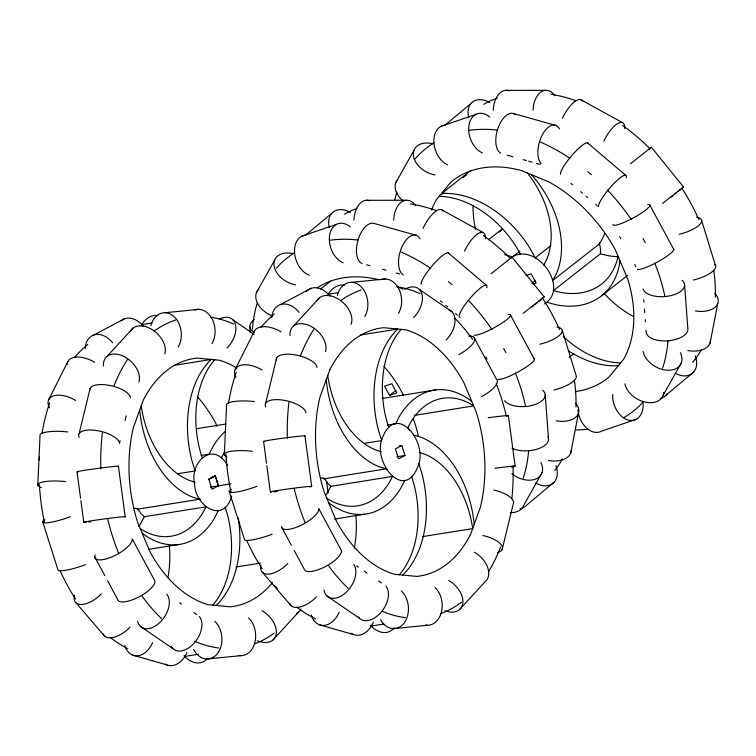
<?xml version="1.0" encoding="UTF-8"?>
<svg xmlns="http://www.w3.org/2000/svg" width="756" height="756" viewBox="0 0 756 756"><rect width="100%" height="100%" fill="white"/><g stroke="black" fill="none" stroke-linecap="round" stroke-linejoin="round"><path stroke-width="1.13" d="M37.8 485.182L40.03 435.513A20.922 4.64 2.6 0 1 67.889 431.969M224.334 454.8L226.564 405.131A20.922 4.64 2.6 0 1 254.422 401.587M618.115 256.312A85.248 59.771 51.9 0 1 560.498 292.364L553.43 290.616L600.377 253.799L600.614 249.452L599.319 242.761M570.742 452.938L578.453 413.258M710.092 343.007L717.813 303.326M79.096 433.679L90.144 388.253M119.59 443.082L120.138 440.805M125.109 420.364L126.214 415.819M265.63 403.298L276.677 357.871M502.135 549.593L513.182 504.167A20.922 8.344 13.7 0 0 493.885 490.068M231.695 496.087C223.748 524.777 194.963 505.868 194.642 484.331C189.198 462.124 213.372 439.86 227.66 465.668M48.762 399.612L67.87 361.51M235.305 369.221L254.403 331.128M218.238 510.706L214.6 517.907A91.788 60.99 80.9 0 1 142.156 533.112M404.772 480.325L401.143 487.525A91.788 60.99 80.9 0 1 328.69 502.731M543.819 265.054L546.683 259.421A85.248 59.771 51.9 0 0 527.414 173.011M140.247 528.605A85.248 56.643 80.9 0 0 202.702 513.059L206.076 506.822L144.33 516.717L140.966 522.954A85.248 56.643 80.9 0 1 138.622 526.507M221.291 458.07L224.655 451.823M326.79 498.223A85.248 56.643 80.9 0 0 389.236 482.678L392.61 476.431L330.873 486.325L327.499 492.572A85.248 56.643 80.9 0 1 325.76 495.256M407.824 427.679L411.198 421.442A85.248 56.643 80.9 0 1 473.643 405.896L414.231 415.413M599.102 244.594L602.957 237.667A91.788 64.354 51.9 0 0 604.715 233.358M256.416 292.648L274.608 260.244M395.775 182.716L413.967 150.302M542.033 472.68L523.842 505.093A20.922 14.317 29.3 0 1 510.281 512.615M663.201 395.161L681.392 362.748M107.05 356.369L132.905 328.198M293.583 325.987L319.448 297.817M272.954 640.001L298.809 611.84M459.487 609.62L485.352 581.458A20.922 13.835 42.6 0 0 474.456 552.22M511.018 258.183L512.01 257.153L491.145 273.7M523.218 313.324L544.093 296.787L541.712 298.989M630.504 163.768L651.37 147.222L683.5 186.921L681.062 189.057M648.988 149.433L651.37 147.222M305.263 235.456L331.818 213.258M445.511 124.778L471.168 103.326M538.792 301.446L541.012 299.584M678.151 191.504L680.372 189.652M554.337 481.988L526.904 504.932A20.922 14.912 50.1 0 1 520.043 508.627M666.253 394.991L693.687 372.056M535.135 304.47L537.318 302.665M675.221 193.933L676.677 192.733M531.95 307.068L533.585 305.736M662.577 203.392L683.5 186.921M671.309 197.136L672.944 195.804M470.969 170.431L441.513 193.536A91.788 64.354 51.9 0 1 530.674 249.499L535.22 257.872L550.869 245.605M320.563 289.028L330.693 281.09M441.986 194.141L443.829 192.695M463.163 177.537L466.839 174.645M488.452 239.765L502.258 228.936M519.93 251.068L512.568 256.842L504.592 254.63M531.648 283.349L535.333 280.467M389.529 395.454L396.796 392.969L391.806 383.746L384.549 386.231L389.529 395.454L395.974 390.398M599.527 243.819L552.579 280.637L556 274.485A91.788 64.354 51.9 0 0 531.6 174.749M601.776 295.624L627.556 275.411M569.259 357.323L573.861 353.714M511.831 257.248C535.966 241.381 570.449 287.998 544.367 304.006M93.82 334.993L124.683 318.673M280.363 304.611L311.217 288.291M215.309 475.94L208.845 479.257L215.28 475.855L218.408 485.881L212.02 489.255L208.817 479.172L215.28 475.855L218.465 485.853L231.119 483.793M401.814 445.473L395.379 448.875L398.563 458.873L404.999 455.471L401.814 445.473L399.489 445.842M441.088 126.28L475.883 114.383M301.729 236.212L336.524 224.315M525.978 275.581L531.166 273.814L536.146 283.037L533.037 284.095M636.221 419.296L601.417 431.203A20.922 14.487 71.1 0 1 577.915 409.554M328.028 294.273L338.508 292.6M141.495 324.664L151.975 322.982M360.48 335.021L397.76 329.049A91.788 60.99 80.9 0 0 378.803 431.478L381.676 440.568L364.203 443.375M173.946 365.403L211.226 359.431A91.788 60.99 80.9 0 0 192.27 461.859L195.133 470.95L177.66 473.757M382.13 398.497L435.711 389.907M196.758 428.69L225.883 424.021M387.507 425.099L395.653 423.795L399.291 416.594A91.788 60.99 80.9 0 1 471.744 401.389M200.964 455.481L209.119 454.176L212.757 446.976A91.788 60.99 80.9 0 1 225.43 431.251M396.843 456.775L404.999 455.471M210.31 487.157L218.465 485.853M386.231 468.833L324.494 478.728L321.243 477.783M199.697 499.225L137.961 509.119L134.7 508.174M334.426 519.07L364.713 514.212M149.055 549.262L178.18 544.594M422.595 536.609L472.689 528.586A85.248 56.643 80.9 0 0 425.127 454.337L419.353 452.419M236.061 566.991L260.527 563.078M371.054 626.081L383.868 624.031M184.521 656.463L198.497 654.223M351.616 282.328L385.371 278.973M165.082 312.71L198.828 309.355M393.649 628.623L427.405 625.269M207.116 659.005L240.862 655.65M505.622 90.38L545.416 90.333M366.263 200.312L406.057 200.264M600.377 253.799L607.455 255.547A85.248 59.771 51.9 0 0 618.162 256.7M547.287 302.372L555.254 304.583A91.788 64.354 51.9 0 0 620.014 260.82M513.768 113.627L555.849 125.43M507.125 155.16L512.814 156.757M523.048 159.629L526.46 160.584M528.737 161.226L532.148 162.181M536.694 163.457L540.105 164.411M416.49 235.362L374.409 223.559A20.922 10.773 -74.3 0 0 358.164 239.614A20.922 10.773 -74.3 0 0 362.086 263.504M366.632 264.78L370.043 265.734M382.555 269.24L385.966 270.204M396.201 273.067L399.612 274.031M319.278 624.749L353.619 634.586M132.735 655.131L167.085 664.968M414.203 435.286L420.705 437.176A91.788 60.99 80.9 0 1 474.201 524.399M387.044 469.07L379.729 466.943A91.788 60.99 80.9 0 1 326.233 379.72M200.51 499.461L193.186 497.335A91.788 60.99 80.9 0 1 139.699 410.102M381.572 451.871L375.297 449.782A85.248 56.643 80.9 0 1 327.745 375.534M195.039 482.252L188.764 480.164A85.248 56.643 80.9 0 1 141.211 405.915M396.569 286.477L403.071 289.179M580.873 99.735L622.368 122.585M441.513 209.667L483.008 232.517M419.438 289.472L452.031 311.831M232.905 319.854L253.997 334.322M356.53 565.809L358.448 567.123M364.194 571.073L367.076 573.048M378.576 580.929L381.449 582.904M326.875 595.926L359.469 618.285M179.578 602.768L181.497 604.082M193.961 612.634L196.834 614.6M140.342 626.308L172.935 648.667M587.45 142.837L625.533 175.175M570.978 183.396L572.746 184.908M580.721 191.674L582.489 193.177M586.032 196.182L587.799 197.694M595.775 204.46L597.542 205.963M448.091 252.769L486.174 285.116M440.474 300.86L442.251 302.362M445.785 305.367L447.561 306.87M455.528 313.645L457.304 315.148M330.873 486.325L327.698 483.443L323.889 477.839M144.33 516.717L141.164 513.825L137.346 508.23M262.36 572.264L290.984 605.613M75.827 602.645L104.451 635.994M512.01 257.153L544.14 296.853M520.317 254.044L516.102 246.654A85.248 59.771 51.9 0 0 439.227 196.305M649.962 205.358L673.851 249.575M619.674 236.732L620.789 238.783M634.671 264.496L635.787 266.547M510.612 315.299L534.492 359.516M485.872 356.945L486.987 359.005M473.842 337.233L496.541 379.304A20.922 7.267 -28.4 0 1 481.449 396.702M291.334 545.199L281.374 526.724A20.922 7.267 -28.4 0 0 301.209 525.24A20.922 7.267 -28.4 0 0 318.758 508.599L341.466 550.67A20.922 7.267 -28.4 0 1 323.908 567.321A20.922 7.267 -28.4 0 1 304.073 568.795L294.103 550.33M94.831 557.106L104.8 575.581M107.569 580.712L117.539 599.177A20.922 7.267 -28.4 0 0 137.375 597.703A20.922 7.267 -28.4 0 0 154.933 581.052L132.224 538.981A20.922 7.267 -28.4 0 1 112.219 556.747A20.922 7.267 -28.4 0 1 95.171 554.838M403.449 395.728L402.135 392.619A125.515 83.406 80.9 0 0 383.897 366.348M413.173 418.786L414.43 421.791A125.515 83.406 80.9 0 1 418.418 436.382M216.915 426.11L215.602 423.001A125.515 83.406 80.9 0 0 197.363 396.73M229.219 491.428L244.453 539.359A20.922 3.44 -17.6 0 0 272.103 534.246M42.686 521.81L57.919 569.74A20.922 3.44 -17.6 0 0 85.56 564.628M418.758 463.551L421.631 472.642A91.788 60.99 80.9 0 1 402.674 575.07M701.634 220.525L715.696 266.32M562.284 330.466L576.346 376.252A20.922 7.173 -17.1 0 1 553.893 389.973M411.755 476.79L414.156 484.955A85.248 56.643 80.9 0 1 399.262 574.749M388.678 427.329L386.278 419.164A85.248 56.643 80.9 0 1 401.171 329.37M225.212 507.172L227.622 515.337A85.248 56.643 80.9 0 1 212.729 605.131M202.145 457.711L199.745 449.546A85.248 56.643 80.9 0 1 214.638 359.752M508.401 415.62L515.129 466.14M326.601 481.591L328.132 493.073M304.961 435.853L311.699 486.373M263.589 441.447L266.499 463.267M266.802 465.564L270.317 491.967M118.427 466.235L125.156 516.764M77.055 471.829L80.571 498.242M80.873 500.538L83.784 522.358M684.558 284.454L687.847 328.699A20.922 10.31 -4.2 0 1 668.389 340.776A20.922 10.31 -4.2 0 1 646.182 332.394L646.011 330.07M643.762 299.801L643.932 302.126M644.452 309.11L644.717 312.606M645.237 319.59L645.407 321.924M545.199 394.386L548.487 438.631M249.858 326.762L250.293 332.583M500.585 153.147A20.922 10.773 -74.3 0 1 498.412 127.102A20.922 10.773 -74.3 0 1 515.431 114.61M541.116 163.674A20.922 10.773 -74.3 0 1 542.317 134.88A20.922 10.773 -74.3 0 1 559.534 128.964M647.722 204.517A20.922 3.544 -28.4 0 1 635.824 216.518A20.922 3.544 -28.4 0 1 613.012 224.39M673.341 248.8A20.922 3.544 -28.4 0 1 659.704 260.735A20.922 3.544 -28.4 0 1 637.402 269.382M680.334 352.655A20.922 14.317 29.3 0 1 667.841 370.26A20.922 14.317 29.3 0 1 643.101 351.398M663.749 392.326A20.922 14.317 29.3 0 1 645.237 402.116A20.922 14.317 29.3 0 1 624.91 383.802M560.48 174.334A20.922 4.177 -49.7 0 1 573.237 153.903A20.922 4.177 -49.7 0 1 588.206 143.631M598.563 206.681A20.922 4.177 -49.7 0 1 613.144 184.284A20.922 4.177 -49.7 0 1 626.11 177.811M682.025 280.296A20.922 10.31 -4.2 0 1 670.449 295.709A20.922 10.31 -4.2 0 1 643.101 289.038M483.755 104.3A167.35 117.331 51.9 0 1 497.401 98.053M551.048 94.216A167.35 117.331 51.9 0 1 575.647 100.605M622.651 125.496A167.35 117.331 51.9 0 1 649.48 148.242M682.148 188.603A167.35 117.331 51.9 0 1 698.931 219.75M713.74 270.279A167.35 117.331 51.9 0 1 715.327 297.184M701.284 349.952A167.35 117.331 51.9 0 1 692.628 362.36M588.045 429.219A167.35 117.331 51.9 0 1 576.072 429.89M394.736 199.99A167.35 117.331 51.9 0 1 396.919 192.09M414.921 159.157A167.35 117.331 51.9 0 1 433.84 142.875M469.448 130.287A167.35 117.331 51.9 0 1 497.202 130.079M540.474 142.071A167.35 117.331 51.9 0 1 569.92 158.306M587.837 171.706A167.35 117.331 51.9 0 1 591.39 174.721M607.503 190.125A167.35 117.331 51.9 0 1 631.26 219.486M643.025 238.518A167.35 117.331 51.9 0 1 645.255 242.648M654.734 263.097A167.35 117.331 51.9 0 1 664.732 295.596M667.973 341.069A167.35 117.331 51.9 0 1 662.577 368.229M643.403 401.786A167.35 117.331 51.9 0 1 624.04 417.529M575.278 391.599A125.515 87.998 51.9 0 0 608.882 377.159L623.662 359.213A125.515 87.998 51.9 0 0 627.877 279.484L615.582 250.312A125.515 87.998 51.9 0 0 548.922 181.931L521.838 170.705A125.515 87.998 51.9 0 0 450.973 182.054L436.184 200A125.515 87.998 51.9 0 0 431.534 210.026M475.467 229.333A125.515 87.998 51.9 0 1 472.982 205.547M618.332 365.677A91.788 64.354 51.9 0 1 568.37 350.765M620.619 362.908A85.248 59.771 51.9 0 1 563.617 336.789M493.281 110.215A20.922 13.079 89.9 0 1 509.024 90.796M533.074 110.159A20.922 13.079 89.9 0 1 541.098 91.901A20.922 13.079 89.9 0 1 554.866 95.643M499.499 232.054A91.788 64.354 51.9 0 1 502.551 228.917M633.226 316.386A85.248 59.771 51.9 0 1 604.053 293.366M403.194 201.011A20.922 14.317 29.3 0 1 397.713 179.522M434.917 174.938A20.922 14.317 29.3 0 1 413.334 154.914A20.922 14.317 29.3 0 1 432.819 143.82M643.195 403.742A20.922 14.487 71.1 0 1 627.886 419.986A20.922 14.487 71.1 0 1 612.662 394.537M447.646 164.808A20.922 14.487 71.1 0 1 433.935 142.922A20.922 14.487 71.1 0 1 444.717 125.231M482.451 152.91A20.922 14.487 71.1 0 1 469.107 124.438A20.922 14.487 71.1 0 1 489.718 116.982M562.417 118.39A20.922 7.74 -61.2 0 1 582.432 101.087M603.912 141.24A20.922 7.74 -61.2 0 1 617.51 123.625A20.922 7.74 -61.2 0 1 624.787 128.7M696.418 217.208A20.922 7.173 -17.1 0 1 699.423 224.834A20.922 7.173 -17.1 0 1 679.19 234.256M714.807 264.638A20.922 7.173 -17.1 0 1 693.252 280.041M695.227 355.764A20.922 14.912 50.1 0 1 692.59 373.162A20.922 14.912 50.1 0 1 675.136 373.171M667.406 393.385A20.922 14.912 50.1 0 1 660.413 398.497M714.817 293.271A20.922 12.748 11 0 1 715.27 307.087A20.922 12.748 11 0 1 695.539 310.886M710.479 339.699A20.922 12.748 11 0 1 687.828 350.567M444.424 125.572A20.922 14.912 50.1 0 1 446.834 123.899M468.739 117.53A20.922 14.912 50.1 0 1 489.85 102.58M403.307 274.891A20.922 10.773 -74.3 0 1 402.183 246.38A20.922 10.773 -74.3 0 1 420.175 238.896M508.363 314.449A20.922 3.544 -28.4 0 1 498.78 325.089A20.922 3.544 -28.4 0 1 474.163 335.097M533.982 358.741A20.922 3.544 -28.4 0 1 520.355 370.667A20.922 3.544 -28.4 0 1 498.053 379.314M540.975 462.587A20.922 14.317 29.3 0 1 535.456 479.143A20.922 14.317 29.3 0 1 511.888 473.728M421.12 284.265A20.922 4.177 -49.7 0 1 433.887 263.835A20.922 4.177 -49.7 0 1 448.856 253.562M459.96 317.407A20.922 4.177 -49.7 0 1 471.961 296.172A20.922 4.177 -49.7 0 1 486.751 287.743M542.666 390.238A20.922 10.31 -4.2 0 1 532.791 405.225A20.922 10.31 -4.2 0 1 504.611 400.68M547.93 436.883A20.922 10.31 -4.2 0 1 537.308 449.102A20.922 10.31 -4.2 0 1 511.973 448.176M344.396 214.231A167.35 117.331 51.9 0 1 356.955 208.382M410.536 203.969A167.35 117.331 51.9 0 1 436.297 210.537M483.292 235.428A167.35 117.331 51.9 0 1 510.12 258.174M542.156 297.543A167.35 117.331 51.9 0 1 559.572 329.682M574.39 380.211A167.35 117.331 51.9 0 1 575.968 407.125M562.502 458.873A167.35 117.331 51.9 0 1 554.734 470.497M252.428 329.247A167.35 117.331 51.9 0 1 257.21 303.137M276.318 268.219A167.35 117.331 51.9 0 1 294.49 252.806M330.098 240.219A167.35 117.331 51.9 0 1 357.843 240.011M401.124 252.003A167.35 117.331 51.9 0 1 430.561 268.238M448.478 281.638A167.35 117.331 51.9 0 1 452.031 284.662M468.956 300.916A167.35 117.331 51.9 0 1 491.91 329.418M503.666 348.459A167.35 117.331 51.9 0 1 505.896 352.579M515.384 373.039A167.35 117.331 51.9 0 1 525.373 405.528M528.614 451.001A167.35 117.331 51.9 0 1 523.218 478.161M317.133 287.875A125.515 87.998 51.9 0 1 378.983 279.72M353.921 220.147A20.922 13.079 89.9 0 1 369.665 200.727M393.715 220.1A20.922 13.079 89.9 0 1 401.738 201.843A20.922 13.079 89.9 0 1 415.507 205.575M409.61 430.202A85.248 59.771 51.9 0 1 407.578 427.348M272.264 315.857A20.922 14.317 29.3 0 1 258.363 289.463M295.558 284.87A20.922 14.317 29.3 0 1 274.012 265.252A20.922 14.317 29.3 0 1 292.449 253.515M309.298 275.127A20.922 14.487 71.1 0 1 294.642 253.525A20.922 14.487 71.1 0 1 305.367 235.163M343.092 262.842A20.922 14.487 71.1 0 1 329.758 234.379A20.922 14.487 71.1 0 1 350.359 226.923M253.156 331.667A20.922 10.31 -4.2 0 1 254.366 319.58M423.058 228.331A20.922 7.74 -61.2 0 1 443.073 211.018M464.553 251.181A20.922 7.74 -61.2 0 1 478.151 233.557A20.922 7.74 -61.2 0 1 485.428 238.631M557.059 327.14A20.922 7.173 -17.1 0 1 560.073 334.766A20.922 7.173 -17.1 0 1 539.831 344.188M555.868 465.696A20.922 14.912 50.1 0 1 553.231 483.103A20.922 14.912 50.1 0 1 535.777 483.103M575.458 403.203A20.922 12.748 11 0 1 575.911 417.029A20.922 12.748 11 0 1 556.189 420.827M571.149 450.756A20.922 12.748 11 0 1 548.469 460.498M305.065 235.503A20.922 14.912 50.1 0 1 307.475 233.831M329.38 227.461A20.922 14.912 50.1 0 1 350.491 212.512M219.297 319.145A20.922 13.221 -55.6 0 1 235.418 324.447A20.922 13.221 -55.6 0 1 227.036 348.015M67.142 364.477A20.922 11.482 26.6 0 1 94.651 362.341M49.423 407.777A20.922 11.482 26.6 0 1 54.082 395.719A20.922 11.482 26.6 0 1 75.553 400.444M70.327 516.698A20.922 3.44 -17.6 0 1 48.072 522.698A20.922 3.44 -17.6 0 1 44.755 519.655M152.57 642.694A20.922 14.931 -74 0 1 137.781 655.773A20.922 14.931 -74 0 1 124.806 645.548M186.912 652.522A20.922 14.931 -74 0 1 165.318 664.099M41.391 487.601A20.922 4.64 2.6 0 1 42.081 482.167A20.922 4.64 2.6 0 1 65.649 481.638M101.323 593.829A20.922 10.603 -40.6 0 1 81.903 604.479A20.922 10.603 -40.6 0 1 74.4 595.237M129.947 627.178A20.922 10.603 -40.6 0 1 103.005 633.594M218.843 648.024A167.35 111.208 80.9 0 1 194.84 641.286M161.642 618.701A167.35 111.208 80.9 0 1 141.92 595.936M118.446 552.787A167.35 111.208 80.9 0 1 107.683 519.051M100.86 468.777A167.35 111.208 80.9 0 1 102.429 432.63M113.778 386.42A167.35 111.208 80.9 0 1 127.424 359.544M154.111 331.043A167.35 111.208 80.9 0 1 175.628 320.024M210.801 317.18A167.35 111.208 80.9 0 1 233.566 324.069M274.182 633.169A167.35 111.208 80.9 0 1 255.065 643.668M127.887 648.714A167.35 111.208 80.9 0 1 110.348 637.554M75.562 599.083A167.35 111.208 80.9 0 1 60.414 571.366M44.368 521.999A167.35 111.208 80.9 0 1 39.388 484.568M39.227 460.064A167.35 111.208 80.9 0 1 39.407 456.548M42.024 433.349A167.35 111.208 80.9 0 1 49.631 402.91M74.523 357.531A167.35 111.208 80.9 0 1 87.772 344.462M236.855 368.03A125.515 83.406 80.9 0 0 219.174 360.187L197.108 358.089A125.515 83.406 80.9 0 0 143.215 400.349L133.443 427.414A125.515 83.406 80.9 0 0 137.724 522.604L150.019 551.776A125.515 83.406 80.9 0 0 208.184 604.696L230.249 606.803A125.515 83.406 80.9 0 0 272.519 582.611M238.263 517.869A91.788 60.99 80.9 0 1 216.14 605.462M130.599 330.986A20.922 13.835 42.6 0 1 152.939 330.136A20.922 13.835 42.6 0 1 164.789 353.855M103.487 365.895A20.922 13.835 42.6 0 1 123.039 356.048A20.922 13.835 42.6 0 1 138.924 382.026M169.372 545.908A85.248 56.643 80.9 0 1 167.926 577.556M141.778 324.4A20.922 14.931 -74 0 1 157.834 315.602M206.993 658.835A20.922 15.252 62.1 0 1 184.001 655.669M121.187 320.591A20.922 15.252 62.1 0 1 143.46 326.479M85.258 348.8A20.922 15.252 62.1 0 1 94.991 334.672A20.922 15.252 62.1 0 1 112.606 342.799M262.058 610.772A20.922 13.835 42.6 0 1 276.224 633.897A20.922 13.835 42.6 0 1 257.427 640.776M301.049 608.996A20.922 13.835 42.6 0 1 296.465 613.314M89.718 390.389A20.922 8.344 13.7 0 1 109.072 385.333A20.922 8.344 13.7 0 1 130.504 397.788M79.163 437.403A20.922 8.344 13.7 0 1 96.258 430.476A20.922 8.344 13.7 0 1 119.457 443.214M214.761 621.29A20.922 15.621 84.3 0 1 217.652 653.326A20.922 15.621 84.3 0 1 193.593 649.442M248.507 617.935A20.922 15.621 84.3 0 1 254.866 642.581A20.922 15.621 84.3 0 1 238.811 655.461M78.123 471.848A20.922 0.624 -7.6 0 1 96.333 468.597A20.922 0.624 -7.6 0 1 118.087 466.452M90.843 521.848A20.922 0.624 -7.6 0 1 88.915 522.046M86.316 522.273A20.922 0.624 -7.6 0 1 101.266 519.363A20.922 0.624 -7.6 0 1 124.816 516.972M166.755 594.197A20.922 13.221 -55.6 0 1 159.667 622.651A20.922 13.221 -55.6 0 1 137.649 621.527M199.348 616.556A20.922 13.221 -55.6 0 1 193.678 643.592A20.922 13.221 -55.6 0 1 171.31 646.541M194.793 309.951A20.922 15.621 84.3 0 1 212.238 319.221A20.922 15.621 84.3 0 1 211.964 343.696M150.831 325.694A20.922 15.621 84.3 0 1 172.992 315.724A20.922 15.621 84.3 0 1 178.218 347.051M449.159 309.913A20.922 13.221 -55.6 0 1 446.172 339.983M404.781 289.331A20.922 13.221 -55.6 0 1 421.82 293.583A20.922 13.221 -55.6 0 1 413.579 317.633M253.78 333.046A20.922 11.482 26.6 0 1 281.194 331.96M235.957 377.395A20.922 11.482 26.6 0 1 240.616 365.328A20.922 11.482 26.6 0 1 262.086 370.053M256.86 486.316A20.922 3.44 -17.6 0 1 234.606 492.317A20.922 3.44 -17.6 0 1 231.289 489.274M339.104 612.313A20.922 14.931 -74 0 1 324.324 625.392A20.922 14.931 -74 0 1 311.34 615.167M373.445 622.141A20.922 14.931 -74 0 1 351.02 633.159M226.97 456.832A20.922 4.64 2.6 0 1 229.191 451.653A20.922 4.64 2.6 0 1 252.192 451.256M287.856 563.447A20.922 10.603 -40.6 0 1 268.437 574.097A20.922 10.603 -40.6 0 1 260.943 564.855M316.48 596.796A20.922 10.603 -40.6 0 1 289.548 603.212M405.386 617.633A167.35 111.208 80.9 0 1 382.423 611.358M348.176 588.319A167.35 111.208 80.9 0 1 328.454 565.545M304.98 522.405A167.35 111.208 80.9 0 1 294.216 488.669M287.393 438.385A167.35 111.208 80.9 0 1 288.962 402.249M300.321 356.038A167.35 111.208 80.9 0 1 313.957 329.162M340.654 300.661A167.35 111.208 80.9 0 1 361.047 290.02M397.335 286.798A167.35 111.208 80.9 0 1 420.109 293.678M454.791 318.257A167.35 111.208 80.9 0 1 472.651 339.51M496.333 383.925A167.35 111.208 80.9 0 1 506.218 415.45M513.04 465.724A167.35 111.208 80.9 0 1 511.869 498.384M500.529 546.994A167.35 111.208 80.9 0 1 488.357 571.971M461.642 602.097A167.35 111.208 80.9 0 1 440.493 613.702M315.46 618.852A167.35 111.208 80.9 0 1 296.881 607.172M277.357 588.801A167.35 111.208 80.9 0 1 274.352 585.305M262.096 568.701A167.35 111.208 80.9 0 1 246.947 540.975M230.911 491.617A167.35 111.208 80.9 0 1 225.921 454.186M228.558 402.957A167.35 111.208 80.9 0 1 236.165 372.528M261.056 327.15A167.35 111.208 80.9 0 1 274.305 314.071M317.133 300.595A20.922 13.835 42.6 0 1 340.039 300.141A20.922 13.835 42.6 0 1 350.992 324.362M290.03 335.503A20.922 13.835 42.6 0 1 309.573 325.656A20.922 13.835 42.6 0 1 325.467 351.635M355.906 515.526A85.248 56.643 80.9 0 1 354.252 548.242M328.312 294.018A20.922 14.931 -74 0 1 344.367 285.22M394.169 627.622A20.922 15.252 62.1 0 1 370.534 625.288M306.265 291.608A20.922 15.252 62.1 0 1 329.994 296.097M271.829 317.435A20.922 15.252 62.1 0 1 281.922 304.205A20.922 15.252 62.1 0 1 299.14 312.408M448.591 580.391A20.922 13.835 42.6 0 1 462.814 603.108A20.922 13.835 42.6 0 1 444.915 610.763M276.252 360.007A20.922 8.344 13.7 0 1 295.615 354.951A20.922 8.344 13.7 0 1 317.047 367.397M265.696 407.011A20.922 8.344 13.7 0 1 282.791 400.094A20.922 8.344 13.7 0 1 306 412.833M401.294 590.908A20.922 15.621 84.3 0 1 404.469 622.566A20.922 15.621 84.3 0 1 380.627 619.958M435.05 587.554A20.922 15.621 84.3 0 1 441.4 612.199A20.922 15.621 84.3 0 1 425.354 625.08M494.868 468.257A20.922 0.624 -7.6 0 1 512.965 466.197A20.922 0.624 -7.6 0 1 511.434 467.047M488.13 417.737A20.922 0.624 -7.6 0 1 506.511 416.187M264.657 441.466A20.922 0.624 -7.6 0 1 282.867 438.215A20.922 0.624 -7.6 0 1 304.621 436.061M271.395 491.986A20.922 0.624 -7.6 0 1 292.307 488.376A20.922 0.624 -7.6 0 1 309.629 486.968M277.376 491.457A20.922 0.624 -7.6 0 1 273.795 491.816M482.838 535.494A20.922 8.344 13.7 0 1 500.841 544.292A20.922 8.344 13.7 0 1 497.486 552.627M353.836 564.524A20.922 13.221 -55.6 0 1 345.218 593.158A20.922 13.221 -55.6 0 1 323.965 590.152M385.881 586.174A20.922 13.221 -55.6 0 1 380.674 612.71A20.922 13.221 -55.6 0 1 358.325 616.934M468.625 336.07A20.922 7.267 -28.4 0 1 473.889 342.024A20.922 7.267 -28.4 0 1 458.741 354.63M381.336 279.569A20.922 15.621 84.3 0 1 398.781 288.839A20.922 15.621 84.3 0 1 398.497 313.315M337.365 295.312A20.922 15.621 84.3 0 1 359.535 285.343A20.922 15.621 84.3 0 1 364.751 316.67M381.827 439.453C373.058 463.447 405.396 503.023 418.607 464.666C427.376 440.672 395.038 401.096 381.827 439.453M329.758 369.967L319.986 397.032A125.515 83.406 80.9 0 0 324.258 492.222L336.552 521.394A125.515 83.406 80.9 0 0 394.726 574.314L416.792 576.412A125.515 83.406 80.9 0 0 470.676 534.152L480.447 507.087A125.515 83.406 80.9 0 0 476.176 411.897L463.882 382.725A125.515 83.406 80.9 0 0 405.707 329.805L383.642 327.698A125.515 83.406 80.9 0 0 329.758 369.967"/></g></svg>
